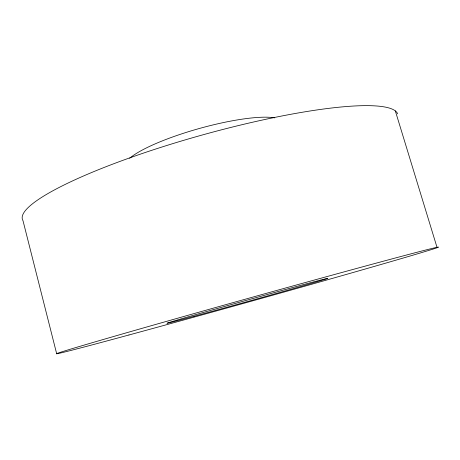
<?xml version="1.0" encoding="UTF-8"?>
<svg xmlns="http://www.w3.org/2000/svg" width="460" height="460" viewBox="0 0 460 460"><rect width="100%" height="100%" fill="white"/><g stroke="black" fill="none" stroke-linecap="round" stroke-linejoin="round"><path stroke-width="0.69" d="M395.33 110.917L437 247.308M56.689 353.809L23 220.691A194.925 32.775 -15.6 0 1 195.069 137.023A194.925 32.775 -15.6 0 1 397.653 113.821M129.639 158.28A81.615 16.267 -15.6 0 1 199.571 128.426A81.615 16.267 -15.6 0 1 274.666 117.858M194.051 316.273A83.283 0.73 -15.6 0 0 326.036 279.013A83.283 0.73 -15.6 0 0 222.45 307.056A83.283 0.73 -15.6 0 0 194.051 316.273M128.955 334.983A198.312 1.782 -15.6 0 0 436.413 247.969A198.312 1.782 -15.6 0 0 176.899 318.429A198.312 1.782 -15.6 0 0 128.955 334.983"/></g></svg>
